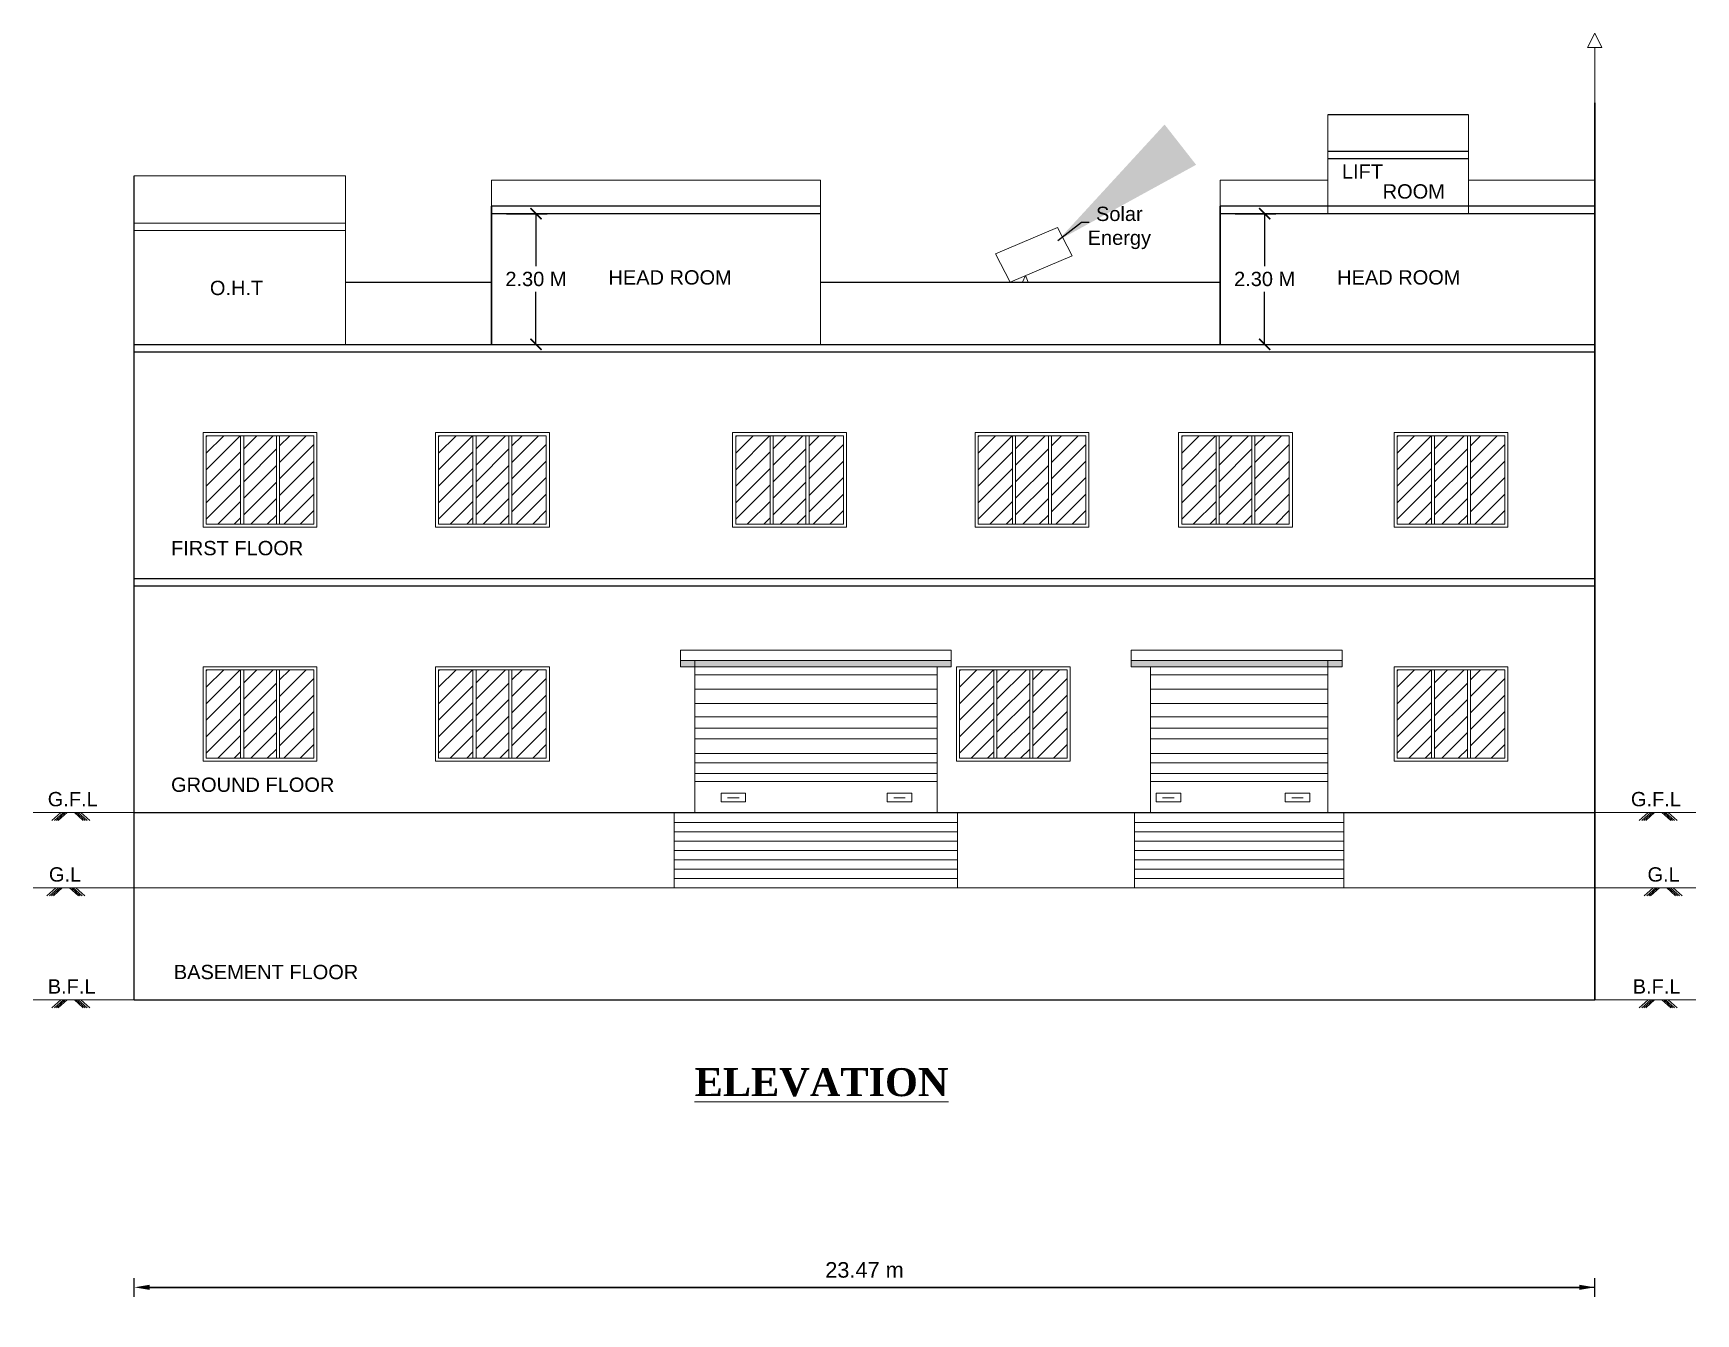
# Model space of a CAD drawing. Header units: metres. Extents: x -1561199 to -1560810, y 43748 to 43956.
# Drawn here: x -1560916.52 to -1560889.8, y 43847.33 to 43867.9 of the extents above; entities that cross this region are included whole.
import ezdxf

# ---------------------------------------------------------------- set-up
doc = ezdxf.new("R2010")
doc.units = ezdxf.units.M
doc.header["$LTSCALE"] = 750
doc.header["$MEASUREMENT"] = 0
doc.header["$PDMODE"] = 35
doc.header["$PDSIZE"] = 50
doc.layers.get('0').update_dxf_attribs({"lineweight": 5, "plot": 0})
doc.layers.get('Defpoints').update_dxf_attribs({"lineweight": 0})
doc.styles.add('S', font='swiss.ttf')
doc.styles.get("Standard").update_dxf_attribs({"font": 'arial.ttf'})
doc.dimstyles.new('ISO-25', dxfattribs={"dimtxt": 2.5, "dimasz": 2.5, "dimexe": 1.25, "dimexo": 0.625, "dimtad": 1, "dimtxsty": 'Standard', "dimcen": 2.5, "dimadec": 0, "dimazin": 0, "dimtfac": 1, "dimtmove": 0, "dimatfit": 3, "dimfxl": 0, "dimarcsym": 0})
doc.dimstyles.new('METRIC', dxfattribs={"dimtxt": 0.45, "dimasz": 0.25, "dimexe": 0.15, "dimexo": 0.15, "dimgap": 0.15, "dimtad": 1, "dimzin": 0, "dimdsep": 46, "dimtxsty": 'S', "dimcen": 0, "dimclrd": 1, "dimclre": 1, "dimclrt": 5, "dimadec": 0, "dimazin": 2, "dimtfac": 1, "dimtix": 1, "dimtofl": 0, "dimtmove": 1, "dimatfit": 0, "dimfxl": 0, "dimtolj": 1, "dimtzin": 0, "dimarcsym": 0})
doc.dimstyles.get("Standard").update_dxf_attribs({"dimtxt": 0.18, "dimasz": 0.18, "dimexe": 0.18, "dimexo": 0.0625, "dimgap": 0.09, "dimtad": 1, "dimtih": 1, "dimtoh": 1, "dimdec": 4, "dimzin": 0, "dimdsep": 46, "dimtxsty": 'Standard', "dimblk": 'ARCHTICK', "dimcen": 0.09, "dimadec": 0, "dimazin": 0, "dimtfac": 1, "dimtdec": 4, "dimtofl": 0, "dimtmove": 0, "dimatfit": 3, "dimldrblk": 'ARCHTICK', "dimfxl": 0, "dimtolj": 1, "dimtzin": 0, "dimarcsym": 0})

# ---------------------------------------------------------------- blocks, each defined once
blk = doc.blocks.new('*D65')
at = {"color": 0, "lineweight": -2}
for p, q in [((-1560914.892, 43847.604), (-1560914.892, 43847.904)), ((-1560891.422, 43847.604), (-1560891.422, 43847.904)), ((-1560914.642, 43847.754), (-1560891.672, 43847.754))]:
    blk.add_line(p, q, dxfattribs=at)
at = {"color": 0}
for points in [[(-1560914.642, 43847.796), (-1560914.642, 43847.713), (-1560914.892, 43847.754)], [(-1560891.672, 43847.796), (-1560891.672, 43847.713), (-1560891.422, 43847.754)]]:
    blk.add_solid(points, dxfattribs=at)
at = {"layer": 'Defpoints', "color": 0}
for p in [(-1560891.422, 43847.754), (-1560914.892, 43841.96), (-1560891.422, 43841.96)]:
    blk.add_point(p, dxfattribs=at)
at = {"color": 0, "lineweight": -2, "insert": (-1560903.157, 43848.033), "char_height": 0.25, "attachment_point": 5, "style": 'S'}
blk.add_mtext('\\A1;23.47 m', dxfattribs=at)
blk = doc.blocks.new('szxsc')
at = {"color": 1}
for p, q in [((73719.636, 20692.07), (73720.637, 20692.495)), ((73720.637, 20692.495), (73720.871, 20692.04)), ((73719.636, 20692.07), (73719.875, 20691.618)), ((73719.875, 20691.618), (73720.871, 20692.04)), ((73720.073, 20691.618), (73720.121, 20691.722)), ((73720.121, 20691.722), (73720.161, 20691.618))]:
    blk.add_line(p, q, dxfattribs=at)
blk = doc.blocks.new('_ArchTick')
at = {"color": 0, "linetype": 'ByBlock', "const_width": 0.15}
blk.add_lwpolyline([(-0.5, -0.5), (0.5, 0.5)], dxfattribs=at)
blk = doc.blocks.new('*D194')
at = {"color": 0, "lineweight": -2}
for p, q in [((-1560897.199, 43865.005), (-1560896.547, 43865.005)), ((-1560896.727, 43865.005), (-1560896.727, 43864.163)), ((-1560896.727, 43862.905), (-1560896.727, 43863.748)), ((-1560897.022, 43862.905), (-1560896.547, 43862.905))]:
    blk.add_line(p, q, dxfattribs=at)
at = {"layer": 'Defpoints', "color": 0}
for p in [(-1560897.262, 43865.005), (-1560896.727, 43865.005), (-1560897.084, 43862.905)]:
    blk.add_point(p, dxfattribs=at)
at = {"color": 0, "lineweight": -2, "xscale": 0.18, "yscale": 0.18, "zscale": 0.18}
for p, rotation in [((-1560896.727, 43865.005), 90), ((-1560896.727, 43862.905), 270)]:
    blk.add_blockref('_ArchTick', p, dxfattribs=dict(at, rotation=rotation))
at = {"color": 0, "insert": (-1560896.727, 43863.955), "char_height": 0.23, "attachment_point": 5}
blk.add_mtext('\\A1;2.30 M', dxfattribs=at)
blk = doc.blocks.new('*D203')
at = {"color": 0, "lineweight": -2}
for p, q in [((-1560908.91, 43865.005), (-1560908.257, 43865.005)), ((-1560908.437, 43865.005), (-1560908.437, 43864.163)), ((-1560908.437, 43862.905), (-1560908.437, 43863.748)), ((-1560908.732, 43862.905), (-1560908.257, 43862.905))]:
    blk.add_line(p, q, dxfattribs=at)
at = {"layer": 'Defpoints', "color": 0}
for p in [(-1560908.972, 43865.005), (-1560908.437, 43865.005), (-1560908.794, 43862.905)]:
    blk.add_point(p, dxfattribs=at)
at = {"color": 0, "lineweight": -2, "xscale": 0.18, "yscale": 0.18, "zscale": 0.18}
for p, rotation in [((-1560908.437, 43865.005), 90), ((-1560908.437, 43862.905), 270)]:
    blk.add_blockref('_ArchTick', p, dxfattribs=dict(at, rotation=rotation))
at = {"color": 0, "insert": (-1560908.437, 43863.955), "char_height": 0.23, "attachment_point": 5}
blk.add_mtext('\\A1;2.30 M', dxfattribs=at)

msp = doc.modelspace()

# ---------------------------------------------------------------- hatches: boundary and pattern name
h = msp.add_hatch()
h.set_pattern_fill('ANSI31', color=0, scale=1.5, style=0)
h.set_pattern_definition([(45, (-1560938.71291, 43746.28803), (-0.13258252, 0.13258252), [])])
h.paths.add_polyline_path([(-1560913.18355, 43861.43679), (-1560913.73522, 43861.43679), (-1560913.73522, 43860.01679), (-1560913.18355, 43860.01679)])
h.paths.add_polyline_path([(-1560912.60689, 43861.43679), (-1560913.13355, 43861.43679), (-1560913.13355, 43860.01679), (-1560912.60689, 43860.01679)])
h.paths.add_polyline_path([(-1560912.00537, 43861.43679), (-1560912.55689, 43861.43679), (-1560912.55689, 43860.01679), (-1560912.00537, 43860.01679)])
h = msp.add_hatch()
h.set_pattern_fill('ANSI31', color=0, scale=1.5, style=0)
h.set_pattern_definition([(45, (-1560934.97861, 43746.28803), (-0.13258252, 0.13258252), [])])
h.paths.add_polyline_path([(-1560909.44925, 43861.43679), (-1560910.00092, 43861.43679), (-1560910.00092, 43860.01679), (-1560909.44925, 43860.01679)])
h.paths.add_polyline_path([(-1560908.87259, 43861.43679), (-1560909.39925, 43861.43679), (-1560909.39925, 43860.01679), (-1560908.87259, 43860.01679)])
h.paths.add_polyline_path([(-1560908.27107, 43861.43679), (-1560908.82259, 43861.43679), (-1560908.82259, 43860.01679), (-1560908.27107, 43860.01679)])
h = msp.add_hatch()
h.set_pattern_fill('ANSI31', color=0, scale=1.5, style=0)
h.set_pattern_definition([(45, (-1560930.2041, 43746.28803), (-0.13258252, 0.13258252), [])])
h.paths.add_polyline_path([(-1560904.67475, 43861.43679), (-1560905.22641, 43861.43679), (-1560905.22641, 43860.01679), (-1560904.67475, 43860.01679)])
h.paths.add_polyline_path([(-1560904.09808, 43861.43679), (-1560904.62475, 43861.43679), (-1560904.62475, 43860.01679), (-1560904.09808, 43860.01679)])
h.paths.add_polyline_path([(-1560903.49656, 43861.43679), (-1560904.04808, 43861.43679), (-1560904.04808, 43860.01679), (-1560903.49656, 43860.01679)])
h = msp.add_hatch()
h.set_pattern_fill('ANSI31', color=0, scale=1.5, style=0)
h.set_pattern_definition([(45, (-1560926.30823, 43746.28803), (-0.13258252, 0.13258252), [])])
h.paths.add_polyline_path([(-1560900.77888, 43861.43679), (-1560901.33054, 43861.43679), (-1560901.33054, 43860.01679), (-1560900.77888, 43860.01679)])
h.paths.add_polyline_path([(-1560900.20221, 43861.43679), (-1560900.72888, 43861.43679), (-1560900.72888, 43860.01679), (-1560900.20221, 43860.01679)])
h.paths.add_polyline_path([(-1560899.60069, 43861.43679), (-1560900.15221, 43861.43679), (-1560900.15221, 43860.01679), (-1560899.60069, 43860.01679)])
h = msp.add_hatch()
h.set_pattern_fill('ANSI31', color=0, scale=1.5, style=0)
h.set_pattern_definition([(45, (-1560923.038, 43746.28803), (-0.13258252, 0.13258252), [])])
h.paths.add_polyline_path([(-1560897.50864, 43861.43679), (-1560898.06031, 43861.43679), (-1560898.06031, 43860.01679), (-1560897.50864, 43860.01679)])
h.paths.add_polyline_path([(-1560896.93198, 43861.43679), (-1560897.45864, 43861.43679), (-1560897.45864, 43860.01679), (-1560896.93198, 43860.01679)])
h.paths.add_polyline_path([(-1560896.33046, 43861.43679), (-1560896.88198, 43861.43679), (-1560896.88198, 43860.01679), (-1560896.33046, 43860.01679)])
h = msp.add_hatch()
h.set_pattern_fill('ANSI31', color=0, scale=1.5, style=0)
h.set_pattern_definition([(45, (-1560919.57453, 43746.28803), (-0.13258252, 0.13258252), [])])
h.paths.add_polyline_path([(-1560894.04517, 43861.43679), (-1560894.59683, 43861.43679), (-1560894.59683, 43860.01679), (-1560894.04517, 43860.01679)])
h.paths.add_polyline_path([(-1560893.4685, 43861.43679), (-1560893.99517, 43861.43679), (-1560893.99517, 43860.01679), (-1560893.4685, 43860.01679)])
h.paths.add_polyline_path([(-1560892.86698, 43861.43679), (-1560893.4185, 43861.43679), (-1560893.4185, 43860.01679), (-1560892.86698, 43860.01679)])
h = msp.add_hatch()
h.set_pattern_fill('ANSI31', color=0, scale=1.5, style=0)
h.set_pattern_definition([(45, (-1560938.71291, 43742.52803), (-0.13258252, 0.13258252), [])])
h.paths.add_polyline_path([(-1560913.18355, 43857.67679), (-1560913.73522, 43857.67679), (-1560913.73522, 43856.25679), (-1560913.18355, 43856.25679)])
h.paths.add_polyline_path([(-1560912.60689, 43857.67679), (-1560913.13355, 43857.67679), (-1560913.13355, 43856.25679), (-1560912.60689, 43856.25679)])
h.paths.add_polyline_path([(-1560912.00537, 43857.67679), (-1560912.55689, 43857.67679), (-1560912.55689, 43856.25679), (-1560912.00537, 43856.25679)])
h = msp.add_hatch()
h.set_pattern_fill('ANSI31', color=0, scale=1.5, style=0)
h.set_pattern_definition([(45, (-1560934.97861, 43742.52803), (-0.13258252, 0.13258252), [])])
h.paths.add_polyline_path([(-1560909.44925, 43857.67679), (-1560910.00092, 43857.67679), (-1560910.00092, 43856.25679), (-1560909.44925, 43856.25679)])
h.paths.add_polyline_path([(-1560908.87259, 43857.67679), (-1560909.39925, 43857.67679), (-1560909.39925, 43856.25679), (-1560908.87259, 43856.25679)])
h.paths.add_polyline_path([(-1560908.27107, 43857.67679), (-1560908.82259, 43857.67679), (-1560908.82259, 43856.25679), (-1560908.27107, 43856.25679)])
h = msp.add_hatch(color=0)
h.dxf.hatch_style = 1
h.paths.add_polyline_path([(-1560901.76446, 43857.82756), (-1560906.11574, 43857.82756), (-1560906.11574, 43857.72679), (-1560901.76446, 43857.72679)])
h = msp.add_hatch()
h.set_pattern_fill('ANSI31', color=0, scale=1.5, style=0)
h.set_pattern_definition([(45, (-1560926.6089, 43742.52803), (-0.13258252, 0.13258252), [])])
h.paths.add_polyline_path([(-1560901.07954, 43857.67679), (-1560901.63121, 43857.67679), (-1560901.63121, 43856.25679), (-1560901.07954, 43856.25679)])
h.paths.add_polyline_path([(-1560900.50287, 43857.67679), (-1560901.02954, 43857.67679), (-1560901.02954, 43856.25679), (-1560900.50287, 43856.25679)])
h.paths.add_polyline_path([(-1560899.90135, 43857.67679), (-1560900.45287, 43857.67679), (-1560900.45287, 43856.25679), (-1560899.90135, 43856.25679)])
h = msp.add_hatch(color=0)
h.dxf.hatch_style = 1
h.paths.add_polyline_path([(-1560895.48194, 43857.82756), (-1560898.87269, 43857.82756), (-1560898.87269, 43857.72679), (-1560895.48194, 43857.72679)])
h = msp.add_hatch()
h.set_pattern_fill('ANSI31', color=0, scale=1.5, style=0)
h.set_pattern_definition([(45, (-1560919.57453, 43742.52803), (-0.13258252, 0.13258252), [])])
h.paths.add_polyline_path([(-1560894.04517, 43857.67679), (-1560894.59683, 43857.67679), (-1560894.59683, 43856.25679), (-1560894.04517, 43856.25679)])
h.paths.add_polyline_path([(-1560893.4685, 43857.67679), (-1560893.99517, 43857.67679), (-1560893.99517, 43856.25679), (-1560893.4685, 43856.25679)])
h.paths.add_polyline_path([(-1560892.86698, 43857.67679), (-1560893.4185, 43857.67679), (-1560893.4185, 43856.25679), (-1560892.86698, 43856.25679)])

# ---------------------------------------------------------------- linework, layer by layer
at = {"color": 0}
for p, q in [((-1560891.42224, 43867.9043), (-1560891.53825, 43867.67375)), ((-1560891.30622, 43867.67375), (-1560891.42224, 43867.9043)), ((-1560891.42224, 43865.54574), (-1560891.42224, 43867.67375)), ((-1560914.89209, 43865.6154), (-1560911.49694, 43865.6154)), ((-1560914.89209, 43864.8554), (-1560911.49694, 43864.8554)), ((-1560914.89209, 43864.7354), (-1560911.49694, 43864.7354)), ((-1560913.18355, 43861.43679), (-1560913.18355, 43860.01679)), ((-1560913.13355, 43861.43679), (-1560913.13355, 43860.01679)), ((-1560913.13355, 43861.43679), (-1560912.60689, 43861.43679)), ((-1560912.60689, 43861.43679), (-1560912.60689, 43860.01679)), ((-1560912.55689, 43861.43679), (-1560912.55689, 43860.01679)), ((-1560909.44925, 43861.43679, -1487.64479), (-1560909.44925, 43860.01679, -1487.64479)), ((-1560909.39925, 43861.43679, -1487.64479), (-1560909.39925, 43860.01679, -1487.64479)), ((-1560909.39925, 43861.43679, -1487.64479), (-1560908.87259, 43861.43679, -1487.64479)), ((-1560908.87259, 43861.43679, -1487.64479), (-1560908.87259, 43860.01679, -1487.64479)), ((-1560908.82259, 43861.43679, -1487.64479), (-1560908.82259, 43860.01679, -1487.64479)), ((-1560904.67475, 43861.43679, -1487.64479), (-1560904.67475, 43860.01679, -1487.64479)), ((-1560904.62475, 43861.43679, -1487.64479), (-1560904.62475, 43860.01679, -1487.64479)), ((-1560904.62475, 43861.43679, -1487.64479), (-1560904.09808, 43861.43679, -1487.64479)), ((-1560904.09808, 43861.43679, -1487.64479), (-1560904.09808, 43860.01679, -1487.64479)), ((-1560904.04808, 43861.43679, -1487.64479), (-1560904.04808, 43860.01679, -1487.64479)), ((-1560900.77888, 43861.43679, -1487.64479), (-1560900.77888, 43860.01679, -1487.64479)), ((-1560900.72888, 43861.43679, -1487.64479), (-1560900.72888, 43860.01679, -1487.64479)), ((-1560900.72888, 43861.43679, -1487.64479), (-1560900.20221, 43861.43679, -1487.64479)), ((-1560900.20221, 43861.43679, -1487.64479), (-1560900.20221, 43860.01679, -1487.64479)), ((-1560900.15221, 43861.43679, -1487.64479), (-1560900.15221, 43860.01679, -1487.64479)), ((-1560897.50864, 43861.43679, -1487.64479), (-1560897.50864, 43860.01679, -1487.64479)), ((-1560897.45864, 43861.43679, -1487.64479), (-1560897.45864, 43860.01679, -1487.64479)), ((-1560897.45864, 43861.43679, -1487.64479), (-1560896.93198, 43861.43679, -1487.64479)), ((-1560896.93198, 43861.43679, -1487.64479), (-1560896.93198, 43860.01679, -1487.64479)), ((-1560896.88198, 43861.43679, -1487.64479), (-1560896.88198, 43860.01679, -1487.64479)), ((-1560894.04517, 43861.43679), (-1560894.04517, 43860.01679)), ((-1560893.99517, 43861.43679), (-1560893.99517, 43860.01679)), ((-1560893.99517, 43861.43679), (-1560893.4685, 43861.43679)), ((-1560893.4685, 43861.43679), (-1560893.4685, 43860.01679)), ((-1560893.4185, 43861.43679), (-1560893.4185, 43860.01679)), ((-1560913.13355, 43860.01679), (-1560912.60689, 43860.01679)), ((-1560909.39925, 43860.01679, -1487.64479), (-1560908.87259, 43860.01679, -1487.64479)), ((-1560904.62475, 43860.01679, -1487.64479), (-1560904.09808, 43860.01679, -1487.64479)), ((-1560900.72888, 43860.01679, -1487.64479), (-1560900.20221, 43860.01679, -1487.64479)), ((-1560897.45864, 43860.01679, -1487.64479), (-1560896.93198, 43860.01679, -1487.64479)), ((-1560893.99517, 43860.01679), (-1560893.4685, 43860.01679)), ((-1560913.18355, 43857.67679), (-1560913.18355, 43856.25679)), ((-1560913.13355, 43857.67679), (-1560913.13355, 43856.25679)), ((-1560913.13355, 43857.67679), (-1560912.60689, 43857.67679)), ((-1560912.60689, 43857.67679), (-1560912.60689, 43856.25679)), ((-1560912.55689, 43857.67679), (-1560912.55689, 43856.25679)), ((-1560909.44925, 43857.67679, -1487.64479), (-1560909.44925, 43856.25679, -1487.64479)), ((-1560909.39925, 43857.67679, -1487.64479), (-1560909.39925, 43856.25679, -1487.64479)), ((-1560909.39925, 43857.67679, -1487.64479), (-1560908.87259, 43857.67679, -1487.64479)), ((-1560908.87259, 43857.67679, -1487.64479), (-1560908.87259, 43856.25679, -1487.64479)), ((-1560908.82259, 43857.67679, -1487.64479), (-1560908.82259, 43856.25679, -1487.64479)), ((-1560905.88574, 43857.82756), (-1560905.88574, 43855.3854)), ((-1560905.38961, 43857.72679), (-1560902.60461, 43857.72679)), ((-1560901.07954, 43857.67679), (-1560901.07954, 43856.25679)), ((-1560901.02954, 43857.67679), (-1560901.02954, 43856.25679)), ((-1560901.02954, 43857.67679), (-1560900.50287, 43857.67679)), ((-1560900.50287, 43857.67679), (-1560900.50287, 43856.25679)), ((-1560900.45287, 43857.67679), (-1560900.45287, 43856.25679)), ((-1560898.76201, 43857.72679), (-1560896.20868, 43857.72679)), ((-1560895.71194, 43855.3854), (-1560895.71194, 43857.82756)), ((-1560894.04517, 43857.67679), (-1560894.04517, 43856.25679)), ((-1560893.99517, 43857.67679), (-1560893.99517, 43856.25679)), ((-1560893.99517, 43857.67679), (-1560893.4685, 43857.67679)), ((-1560893.4685, 43857.67679), (-1560893.4685, 43856.25679)), ((-1560893.4185, 43857.67679), (-1560893.4185, 43856.25679)), ((-1560905.88574, 43857.5954), (-1560901.98987, 43857.5954)), ((-1560898.56165, 43857.5954), (-1560895.71194, 43857.5954)), ((-1560905.88574, 43857.3654), (-1560901.98987, 43857.3654)), ((-1560898.56165, 43857.3654), (-1560895.71194, 43857.3654)), ((-1560905.88574, 43857.1354), (-1560901.98987, 43857.1354)), ((-1560905.88574, 43856.92162), (-1560901.98987, 43856.92162)), ((-1560898.56165, 43857.1354), (-1560895.71194, 43857.1354)), ((-1560898.56165, 43856.92162), (-1560895.71194, 43856.92162)), ((-1560905.88574, 43856.73635), (-1560901.98987, 43856.73635)), ((-1560898.56165, 43856.73635), (-1560895.71194, 43856.73635)), ((-1560905.88574, 43856.56533), (-1560901.98987, 43856.56533)), ((-1560905.88568, 43855.3854), (-1560905.88568, 43856.42884)), ((-1560898.56165, 43856.56533), (-1560895.71194, 43856.56533)), ((-1560913.13355, 43856.25679), (-1560912.60689, 43856.25679)), ((-1560909.39925, 43856.25679, -1487.64479), (-1560908.87259, 43856.25679, -1487.64479)), ((-1560905.88568, 43856.33343), (-1560901.98987, 43856.33343)), ((-1560905.88568, 43856.18054), (-1560901.98987, 43856.18054)), ((-1560901.02954, 43856.25679), (-1560900.50287, 43856.25679)), ((-1560898.56165, 43856.33343), (-1560895.71194, 43856.33343)), ((-1560898.56165, 43856.18054), (-1560895.71194, 43856.18054)), ((-1560893.99517, 43856.25679), (-1560893.4685, 43856.25679)), ((-1560905.88568, 43856.00952), (-1560901.98987, 43856.00952)), ((-1560905.88568, 43855.88125), (-1560901.98987, 43855.88125)), ((-1560898.56165, 43856.00952), (-1560895.71194, 43856.00952)), ((-1560898.56165, 43855.88125), (-1560895.71194, 43855.88125)), ((-1560895.71194, 43855.88125), (-1560895.71194, 43855.3854)), ((-1560905.35685, 43855.61886), (-1560905.17017, 43855.61886)), ((-1560902.50131, 43855.61886), (-1560902.68798, 43855.61886)), ((-1560898.36578, 43855.61886), (-1560898.1791, 43855.61886)), ((-1560896.10537, 43855.61886), (-1560896.29205, 43855.61886)), ((-1560916.07368, 43855.3854), (-1560916.21695, 43855.25297)), ((-1560916.03114, 43855.3854), (-1560916.17441, 43855.25297)), ((-1560916.00018, 43855.3854), (-1560916.14345, 43855.25297)), ((-1560915.96921, 43855.3854), (-1560916.11249, 43855.25297)), ((-1560915.85412, 43855.3854), (-1560915.71084, 43855.25297)), ((-1560915.82315, 43855.3854), (-1560915.67988, 43855.25297)), ((-1560915.79219, 43855.3854), (-1560915.64892, 43855.25297)), ((-1560915.74965, 43855.3854), (-1560915.60638, 43855.25297)), ((-1560905.81927, 43855.3854), (-1560906.04927, 43855.3854)), ((-1560898.69553, 43855.3854), (-1560898.92553, 43855.3854)), ((-1560898.81871, 43855.3854), (-1560898.81871, 43854.1754)), ((-1560895.45488, 43855.3854), (-1560895.45488, 43854.1754)), ((-1560890.56468, 43855.3854), (-1560890.70795, 43855.25297)), ((-1560890.52214, 43855.3854), (-1560890.66541, 43855.25297)), ((-1560890.49118, 43855.3854), (-1560890.63445, 43855.25297)), ((-1560890.46021, 43855.3854), (-1560890.60349, 43855.25297)), ((-1560890.34512, 43855.3854), (-1560890.20184, 43855.25297)), ((-1560890.31415, 43855.3854), (-1560890.17088, 43855.25297)), ((-1560890.28319, 43855.3854), (-1560890.13992, 43855.25297)), ((-1560890.24065, 43855.3854), (-1560890.09738, 43855.25297)), ((-1560906.21331, 43855.2254), (-1560901.66224, 43855.2254)), ((-1560906.21331, 43855.0754), (-1560901.66224, 43855.0754)), ((-1560898.81871, 43855.2254), (-1560895.45488, 43855.2254)), ((-1560898.81871, 43855.0754), (-1560895.45488, 43855.0754)), ((-1560906.21331, 43854.9254), (-1560901.66224, 43854.9254)), ((-1560906.21331, 43854.7754), (-1560901.66224, 43854.7754)), ((-1560898.81871, 43854.9254), (-1560895.45488, 43854.9254)), ((-1560898.81871, 43854.7754), (-1560895.45488, 43854.7754)), ((-1560906.21331, 43854.6254), (-1560901.66224, 43854.6254)), ((-1560906.21331, 43854.4754), (-1560901.66224, 43854.4754)), ((-1560898.81871, 43854.6254), (-1560895.45488, 43854.6254)), ((-1560898.81871, 43854.4754), (-1560895.45488, 43854.4754)), ((-1560906.21331, 43854.3254), (-1560901.66224, 43854.3254)), ((-1560898.81871, 43854.3254), (-1560895.45488, 43854.3254)), ((-1560916.1529, 43854.1754), (-1560916.29617, 43854.04297)), ((-1560916.11036, 43854.1754), (-1560916.25364, 43854.04297)), ((-1560916.0794, 43854.1754), (-1560916.22267, 43854.04297)), ((-1560916.04843, 43854.1754), (-1560916.19171, 43854.04297)), ((-1560915.93334, 43854.1754), (-1560915.79006, 43854.04297)), ((-1560915.90237, 43854.1754), (-1560915.7591, 43854.04297)), ((-1560915.87141, 43854.1754), (-1560915.72814, 43854.04297)), ((-1560915.82887, 43854.1754), (-1560915.6856, 43854.04297)), ((-1560899.16224, 43854.1754), (-1560894.84062, 43854.1754)), ((-1560890.48546, 43854.1754), (-1560890.62873, 43854.04297)), ((-1560890.44292, 43854.1754), (-1560890.58619, 43854.04297)), ((-1560890.41196, 43854.1754), (-1560890.55523, 43854.04297)), ((-1560890.38099, 43854.1754), (-1560890.52427, 43854.04297)), ((-1560890.2659, 43854.1754), (-1560890.12262, 43854.04297)), ((-1560890.23493, 43854.1754), (-1560890.09166, 43854.04297)), ((-1560890.20397, 43854.1754), (-1560890.06069, 43854.04297)), ((-1560890.16143, 43854.1754), (-1560890.01816, 43854.04297)), ((-1560916.07368, 43852.3754), (-1560916.21695, 43852.24297)), ((-1560916.03114, 43852.3754), (-1560916.17441, 43852.24297)), ((-1560916.00018, 43852.3754), (-1560916.14345, 43852.24297)), ((-1560915.96921, 43852.3754), (-1560916.11249, 43852.24297)), ((-1560915.85412, 43852.3754), (-1560915.71084, 43852.24297)), ((-1560915.82315, 43852.3754), (-1560915.67988, 43852.24297)), ((-1560915.79219, 43852.3754), (-1560915.64892, 43852.24297)), ((-1560915.74965, 43852.3754), (-1560915.60638, 43852.24297)), ((-1560890.56468, 43852.3754), (-1560890.70795, 43852.24297)), ((-1560890.52214, 43852.3754), (-1560890.66541, 43852.24297)), ((-1560890.49118, 43852.3754), (-1560890.63445, 43852.24297)), ((-1560890.46021, 43852.3754), (-1560890.60349, 43852.24297)), ((-1560890.34512, 43852.3754), (-1560890.20184, 43852.24297)), ((-1560890.31415, 43852.3754), (-1560890.17088, 43852.24297)), ((-1560890.28319, 43852.3754), (-1560890.13992, 43852.24297)), ((-1560890.24065, 43852.3754), (-1560890.09738, 43852.24297))]:
    msp.add_line(p, q, dxfattribs=at)
at = {"color": 0, "lineweight": 0}
msp.add_line((-1560891.30622, 43867.67375), (-1560891.53825, 43867.67375), dxfattribs=at)
at = {"color": 0, "lineweight": -2}
for p, q in [((-1560891.42224, 43866.78574), (-1560891.42224, 43852.3754)), ((-1560891.42224, 43852.3754), (-1560891.42224, 43866.78574)), ((-1560914.89209, 43852.3754), (-1560914.89209, 43865.6154)), ((-1560909.15207, 43862.9054, 328.43212), (-1560909.15207, 43865.1254, 328.43212)), ((-1560909.15207, 43865.1254, 328.43212), (-1560909.15207, 43862.9054, 328.43212)), ((-1560897.44194, 43862.9054, 1505.20304), (-1560897.44194, 43865.1254, 1505.20304)), ((-1560897.44194, 43865.1254, 1505.20304), (-1560897.44194, 43862.9054, 1505.20304)), ((-1560891.42224, 43847.75424, -2251.29486), (-1560914.66224, 43847.75424, -2250.49574))]:
    msp.add_line(p, q, dxfattribs=at)
at = {"color": 0, "lineweight": -3}
for p, q in [((-1560893.45194, 43866.5954, 1505.20304), (-1560895.71194, 43866.5954, 1505.20304)), ((-1560893.45194, 43866.0054, 1505.20304), (-1560895.71194, 43866.0054, 1505.20304)), ((-1560893.45194, 43865.8854), (-1560895.71194, 43865.8854)), ((-1560894.63224, 43865.8854), (-1560895.71194, 43865.8854)), ((-1560903.86593, 43865.1254, -1176.77092), (-1560909.15207, 43865.1254, -1176.77092)), ((-1560903.86593, 43865.0054, -1176.77092), (-1560909.15207, 43865.0054, -1176.77092)), ((-1560891.42224, 43865.1254), (-1560897.44194, 43865.1254)), ((-1560891.42224, 43865.0054), (-1560897.44194, 43865.0054)), ((-1560911.49694, 43863.9054), (-1560909.15207, 43863.9054)), ((-1560903.86593, 43863.9054), (-1560897.44194, 43863.9054)), ((-1560914.89209, 43862.9054), (-1560891.42224, 43862.9054)), ((-1560914.89209, 43862.7854), (-1560891.42224, 43862.7854)), ((-1560914.89209, 43862.7854), (-1560891.42224, 43862.7854)), ((-1560893.70303, 43862.9054), (-1560891.42224, 43862.9054)), ((-1560893.70303, 43862.9054), (-1560891.42224, 43862.9054)), ((-1560914.89209, 43859.1454), (-1560891.42224, 43859.1454)), ((-1560914.89209, 43859.0254), (-1560891.42224, 43859.0254)), ((-1560914.89209, 43859.0254), (-1560891.42224, 43859.0254)), ((-1560914.89209, 43855.3854), (-1560891.42224, 43855.3854)), ((-1560914.89209, 43852.3754), (-1560891.42224, 43852.3754))]:
    msp.add_line(p, q, dxfattribs=at)
for p, q in [((-1560895.71194, 43866.5954, 1505.20304), (-1560895.71194, 43865.0054, 1505.20304)), ((-1560893.45194, 43866.5954, 1505.20304), (-1560893.45194, 43865.0054, 1505.20304)), ((-1560911.49694, 43865.6154, 1505.20304), (-1560911.49694, 43862.9054, 1505.20304)), ((-1560909.15207, 43862.9054, -1176.77092), (-1560909.15207, 43865.54574, -1176.77092)), ((-1560909.15207, 43865.1254, -1176.77092), (-1560909.15207, 43865.54574, -1176.77092)), ((-1560909.15207, 43865.54574, -1176.77092), (-1560903.86593, 43865.54574, -1176.77092)), ((-1560903.86593, 43862.9054, -1176.77092), (-1560903.86593, 43865.54574, -1176.77092)), ((-1560897.44194, 43865.1254), (-1560897.44194, 43865.54574)), ((-1560897.44194, 43865.54574), (-1560895.71194, 43865.54574)), ((-1560893.45194, 43865.54574), (-1560891.42224, 43865.54574)), ((-1560901.98987, 43857.72679), (-1560901.98987, 43855.3854)), ((-1560898.56165, 43857.72679), (-1560898.56165, 43855.3854)), ((-1560914.89209, 43855.3854), (-1560916.51513, 43855.3854)), ((-1560906.21331, 43855.3854), (-1560906.21331, 43854.1754)), ((-1560901.66224, 43855.3854), (-1560901.66224, 43854.1754)), ((-1560898.81871, 43855.3854), (-1560898.81871, 43854.1754)), ((-1560895.45488, 43855.3854), (-1560895.45488, 43854.1754)), ((-1560891.42224, 43855.3854), (-1560889.7992, 43855.3854)), ((-1560914.89209, 43854.1754), (-1560916.51513, 43854.1754)), ((-1560915.82887, 43854.1754), (-1560915.40162, 43854.1754)), ((-1560914.89209, 43854.1754), (-1560891.42224, 43854.1754)), ((-1560891.42224, 43854.1754), (-1560889.7992, 43854.1754)), ((-1560890.48546, 43854.1754), (-1560890.91271, 43854.1754)), ((-1560914.89209, 43852.3754), (-1560916.51513, 43852.3754)), ((-1560891.42224, 43852.3754), (-1560889.7992, 43852.3754))]:
    msp.add_line(p, q)
for points in [[(-1560913.78522, 43861.48679), (-1560911.95537, 43861.48679), (-1560911.95537, 43859.96679), (-1560913.78522, 43859.96679)], [(-1560913.73522, 43861.43679), (-1560912.00537, 43861.43679), (-1560912.00537, 43860.01679), (-1560913.73522, 43860.01679)], [(-1560894.64683, 43861.48679), (-1560892.81698, 43861.48679), (-1560892.81698, 43859.96679), (-1560894.64683, 43859.96679)], [(-1560894.59683, 43861.43679), (-1560892.86698, 43861.43679), (-1560892.86698, 43860.01679), (-1560894.59683, 43860.01679)], [(-1560913.78522, 43857.72679), (-1560911.95537, 43857.72679), (-1560911.95537, 43856.20679), (-1560913.78522, 43856.20679)], [(-1560913.73522, 43857.67679), (-1560912.00537, 43857.67679), (-1560912.00537, 43856.25679), (-1560913.73522, 43856.25679)], [(-1560901.68121, 43857.72679), (-1560899.85135, 43857.72679), (-1560899.85135, 43856.20679), (-1560901.68121, 43856.20679)], [(-1560901.63121, 43857.67679), (-1560899.90135, 43857.67679), (-1560899.90135, 43856.25679), (-1560901.63121, 43856.25679)], [(-1560894.64683, 43857.72679), (-1560892.81698, 43857.72679), (-1560892.81698, 43856.20679), (-1560894.64683, 43856.20679)], [(-1560894.59683, 43857.67679), (-1560892.86698, 43857.67679), (-1560892.86698, 43856.25679), (-1560894.59683, 43856.25679)]]:
    msp.add_lwpolyline(points, close=True)
at = {"elevation": -1487.64479}
for points in [[(-1560910.05092, 43861.48679), (-1560908.22107, 43861.48679), (-1560908.22107, 43859.96679), (-1560910.05092, 43859.96679)], [(-1560910.00092, 43861.43679), (-1560908.27107, 43861.43679), (-1560908.27107, 43860.01679), (-1560910.00092, 43860.01679)], [(-1560905.27641, 43861.48679), (-1560903.44656, 43861.48679), (-1560903.44656, 43859.96679), (-1560905.27641, 43859.96679)], [(-1560905.22641, 43861.43679), (-1560903.49656, 43861.43679), (-1560903.49656, 43860.01679), (-1560905.22641, 43860.01679)], [(-1560901.38054, 43861.48679), (-1560899.55069, 43861.48679), (-1560899.55069, 43859.96679), (-1560901.38054, 43859.96679)], [(-1560901.33054, 43861.43679), (-1560899.60069, 43861.43679), (-1560899.60069, 43860.01679), (-1560901.33054, 43860.01679)], [(-1560898.11031, 43861.48679), (-1560896.28046, 43861.48679), (-1560896.28046, 43859.96679), (-1560898.11031, 43859.96679)], [(-1560898.06031, 43861.43679), (-1560896.33046, 43861.43679), (-1560896.33046, 43860.01679), (-1560898.06031, 43860.01679)], [(-1560910.05092, 43857.72679), (-1560908.22107, 43857.72679), (-1560908.22107, 43856.20679), (-1560910.05092, 43856.20679)], [(-1560910.00092, 43857.67679), (-1560908.27107, 43857.67679), (-1560908.27107, 43856.25679), (-1560910.00092, 43856.25679)]]:
    msp.add_lwpolyline(points, close=True, dxfattribs=at)
at = {"color": 0}
for points in [[(-1560901.76446, 43857.72679), (-1560906.11574, 43857.72679), (-1560906.11574, 43857.99076), (-1560901.76446, 43857.99076)], [(-1560895.48194, 43857.72679), (-1560898.87269, 43857.72679), (-1560898.87269, 43857.99076), (-1560895.48194, 43857.99076)], [(-1560906.11574, 43857.72679), (-1560901.76446, 43857.72679), (-1560901.76446, 43857.82756), (-1560906.11574, 43857.82756)], [(-1560898.87269, 43857.72679), (-1560895.48194, 43857.72679), (-1560895.48194, 43857.82756), (-1560898.87269, 43857.82756)], [(-1560905.46158, 43855.69412), (-1560905.06726, 43855.69412), (-1560905.06726, 43855.55544), (-1560905.46158, 43855.55544)], [(-1560902.39658, 43855.69412), (-1560902.7909, 43855.69412), (-1560902.7909, 43855.55544), (-1560902.39658, 43855.55544)], [(-1560898.4705, 43855.69412), (-1560898.07619, 43855.69412), (-1560898.07619, 43855.55544), (-1560898.4705, 43855.55544)], [(-1560896.00065, 43855.69412), (-1560896.39496, 43855.69412), (-1560896.39496, 43855.55544), (-1560896.00065, 43855.55544)]]:
    msp.add_lwpolyline(points, close=True, dxfattribs=at)

# ---------------------------------------------------------------- block references
msp.add_blockref('szxsc', (-1634620.6906, 23172.28778), dxfattribs=at)

# ---------------------------------------------------------------- texts
for s, p in [('LIFT', (-1560895.48493, 43865.5689)), ('ROOM', (-1560894.83074, 43865.24795)), ('HEAD ROOM', (-1560907.27186, 43863.86657, -1176.77092)), ('HEAD ROOM', (-1560895.56174, 43863.86657)), ('O.H.T', (-1560913.67638, 43863.69766)), ('G.F.L', (-1560916.28201, 43855.48358)), ('G.F.L', (-1560890.8414, 43855.48358)), ('G.L', (-1560916.26351, 43854.27358)), ('G.L', (-1560890.57436, 43854.27358)), ('B.F.L', (-1560916.28201, 43852.47358)), ('B.F.L', (-1560890.81222, 43852.47358))]:
    msp.add_text(s, height=0.23, dxfattribs=at).set_placement(p)
for s, p in [('FIRST FLOOR', (-1560914.30023, 43859.5173)), ('GROUND FLOOR', (-1560914.30023, 43855.71516)), ('BASEMENT FLOOR', (-1560914.2557, 43852.70581))]:
    msp.add_text(s, height=0.23).set_placement(p)
at = {"color": 0, "attachment_point": 2}
for s, insert, char_height, width in [('Solar\\PEnergy', (-1560899.06185, 43865.11761), 0.23, 1.0742259), ('{\\fTimes New Roman|b1|i0|c0|p18;\\LELEVATION}', (-1560903.84757, 43851.27636), 0.45, 15.0073125)]:
    msp.add_mtext(s, dxfattribs=dict(at, insert=insert, char_height=char_height, width=width))

# ---------------------------------------------------------------- dimensions: what is measured, and where the dimension line sits
at = {"color": 0}
for base, p1, p2, picture, middle in [((-1560908.43696, 43865.0054, 328.43212), (-1560908.79421, 43862.9054, 328.43212), (-1560908.97207, 43865.0054, 328.43212), '*D203', (-1560908.43696, 43863.9554, 328.43212)), ((-1560896.72683, 43865.0054, 1505.20304), (-1560897.08408, 43862.9054, 1505.20304), (-1560897.26194, 43865.0054, 1505.20304), '*D194', (-1560896.72683, 43863.9554, 1505.20304))]:
    dim = msp.add_linear_dim(base=base, p1=p1, p2=p2, angle=90, text='2.30 M', dimstyle='Standard', override={"dimtxt": 0.23, "dimtmove": 2}, dxfattribs=at)
    dim.commit()
    dim.dimension.update_dxf_attribs({"geometry": picture, "text_midpoint": middle})
at = {"color": 0, "lineweight": -2}
dim = msp.add_linear_dim(base=(-1560891.42224, 43847.75424, -1487.64479), p1=(-1560914.89224, 43841.95964, -1487.64479), p2=(-1560891.42224, 43841.95964, -1487.64479), dimstyle='METRIC', override={"dimtxt": 0.25, "dimpost": ' m', "dimclrd": 0, "dimclre": 0, "dimclrt": 0}, dxfattribs=at)
dim.commit()
dim.dimension.update_dxf_attribs({"geometry": '*D65', "text_midpoint": (-1560903.15724, 43848.03272, -1487.64479)})

# ---------------------------------------------------------------- leaders
at = {"color": 0}
msp.add_leader([(-1560900.04976, 43864.57294), (-1560899.6723, 43864.86857), (-1560899.54839, 43864.86857)], dimstyle='ISO-25', override={"dimexo": 6, "dimgap": 0.625, "dimtad": 0}, dxfattribs=at)

doc.saveas('drawing.dxf')
